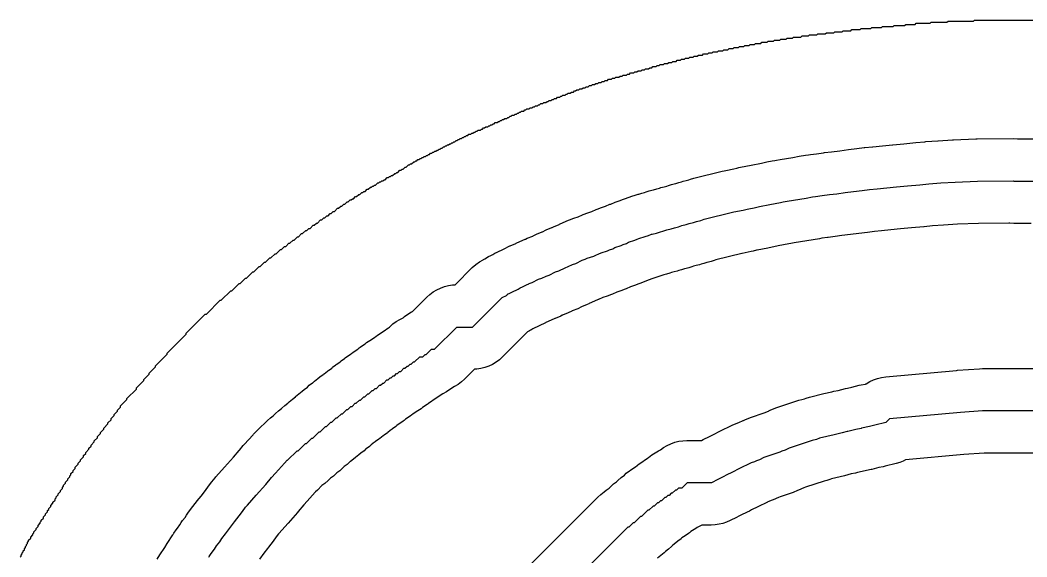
# Model space of a CAD drawing. Header units: millimetres. Extents: x 0 to 1800, y 0 to 406.
# Drawn here: x 1071.4 to 1166.6, y 265.6 to 316.4 of the extents above; entities that cross this region are included whole.
import ezdxf

# ---------------------------------------------------------------- set-up
doc = ezdxf.new("R2010")
doc.units = ezdxf.units.MM
for name, color, linetype in [('CENTERLINE', 1, 'Continuous'), ('GROOVE_8MM', 3, 'Continuous'), ('OUTLINE', 7, 'Continuous')]:
    doc.layers.add(name, color=color, linetype=linetype)

msp = doc.modelspace()

# ---------------------------------------------------------------- linework, layer by layer
at = {"layer": 'CENTERLINE'}
for points in [[(1089.228, 265.615), (1089.261, 265.659), (1089.461, 265.959), (1089.761, 266.359), (1089.961, 266.659), (1090.261, 267.059), (1090.461, 267.359), (1090.809, 267.823), (1091.268, 268.434), (1091.668, 268.934), (1092.109, 269.523), (1092.409, 269.923), (1092.709, 270.323), (1092.714, 270.328), (1092.874, 270.515), (1093.722, 271.458), (1094.612, 272.475), (1095.161, 273.134), (1095.529, 273.563), (1096.374, 274.485), (1096.642, 274.768), (1096.67, 274.768), (1097.57, 275.668), (1097.67, 275.668), (1098.37, 276.368), (1098.47, 276.368), (1098.97, 276.868), (1099.07, 276.868), (1099.67, 277.468), (1099.77, 277.468), (1100.27, 277.968), (1100.37, 277.968), (1100.77, 278.368), (1100.87, 278.368), (1101.27, 278.768), (1101.37, 278.768), (1101.77, 279.168), (1101.87, 279.168), (1102.27, 279.568), (1102.37, 279.568), (1102.67, 279.868), (1102.77, 279.868), (1103.07, 280.168), (1103.17, 280.168), (1103.47, 280.468), (1103.57, 280.468), (1103.87, 280.768), (1103.97, 280.768), (1104.27, 281.068), (1104.37, 281.068), (1104.67, 281.368), (1104.77, 281.368), (1104.97, 281.568), (1105.07, 281.568), (1105.37, 281.868), (1105.47, 281.868), (1105.67, 282.068), (1105.77, 282.068), (1106.07, 282.368), (1106.17, 282.368), (1106.37, 282.568), (1106.47, 282.568), (1106.67, 282.768), (1106.77, 282.768), (1106.97, 282.968), (1107.07, 282.968), (1107.27, 283.168), (1107.37, 283.168), (1107.67, 283.468), (1107.77, 283.468), (1107.97, 283.668), (1108.07, 283.668), (1108.27, 283.868), (1108.37, 283.868), (1108.57, 284.068), (1108.67, 284.068), (1109.17, 284.568), (1109.47, 284.568), (1109.67, 284.768), (1109.77, 284.768), (1110.27, 285.268), (1110.57, 285.268), (1112.67, 287.368), (1114.17, 287.368), (1116.966, 290.165), (1117.366, 290.365), (1117.466, 290.465), (1117.469, 290.466), (1117.669, 290.566), (1117.869, 290.666), (1118.069, 290.766), (1118.269, 290.866), (1118.469, 290.966), (1118.669, 291.066), (1118.869, 291.166), (1119.069, 291.266), (1119.269, 291.366), (1119.469, 291.466), (1119.507, 291.485), (1119.807, 291.585), (1120.407, 291.885), (1120.707, 291.985), (1121.107, 292.185), (1121.407, 292.285), (1122.007, 292.585), (1122.307, 292.685), (1122.907, 292.985), (1123.207, 293.085), (1123.607, 293.285), (1123.907, 293.385), (1124.507, 293.685), (1124.807, 293.785), (1125.007, 293.885), (1125.607, 294.085), (1125.807, 294.185), (1126.107, 294.285), (1126.307, 294.385), (1126.907, 294.585), (1127.107, 294.685), (1127.407, 294.785), (1127.607, 294.885), (1128.207, 295.085), (1128.407, 295.185), (1128.707, 295.285), (1128.907, 295.385), (1129.507, 295.585), (1129.707, 295.685), (1129.887, 295.745), (1130.487, 295.945), (1130.787, 296.045), (1131.087, 296.145), (1131.135, 296.161), (1131.535, 296.261), (1131.835, 296.361), (1132.235, 296.461), (1132.535, 296.561), (1132.935, 296.661), (1133.235, 296.761), (1133.635, 296.861), (1133.935, 296.961), (1134.335, 297.061), (1134.635, 297.161), (1135.035, 297.261), (1135.335, 297.361), (1135.735, 297.461), (1136.035, 297.561), (1138.722, 298.233), (1138.869, 298.262), (1139.722, 298.433), (1140.122, 298.533), (1140.269, 298.562), (1140.769, 298.662), (1141.269, 298.762), (1142.269, 298.962), (1142.769, 299.062), (1143.269, 299.162), (1143.529, 299.214), (1143.888, 299.274), (1144.488, 299.374), (1145.088, 299.474), (1145.688, 299.574), (1146.288, 299.674), (1146.584, 299.723), (1147.209, 299.802), (1147.909, 299.902), (1148.577, 299.985), (1149.377, 300.085), (1150.177, 300.185), (1150.977, 300.285), (1151.675, 300.372), (1152.389, 300.452), (1153.306, 300.543), (1154.238, 300.637), (1155.27, 300.73), (1156.438, 300.837), (1157.293, 300.922), (1158.411, 301.002), (1159.775, 301.087), (1161.878, 301.171), (1165.293, 301.205), (1165.33, 301.168), (1167.73, 301.168)], [(1176.47, 279.442), (1162.36, 279.442), (1160.275, 279.293), (1153.572, 278.683), (1153.227, 278.338), (1153.215, 278.336), (1152.178, 278.077), (1151.678, 277.977), (1150.929, 277.79), (1150.878, 277.777), (1150.378, 277.677), (1149.629, 277.49), (1149.578, 277.477), (1149.078, 277.377), (1148.329, 277.19), (1146.965, 276.849), (1146.665, 276.749), (1146.265, 276.649), (1144.093, 275.925), (1143.693, 275.725), (1143.393, 275.625), (1143.193, 275.525), (1143.013, 275.465), (1141.693, 275.025), (1141.293, 274.825), (1140.993, 274.725), (1140.793, 274.625), (1140.493, 274.525), (1139.331, 273.944), (1138.731, 273.644), (1138.531, 273.544), (1138.331, 273.444), (1137.731, 273.144), (1137.531, 273.044), (1137.331, 272.944), (1136.731, 272.644), (1136.727, 272.642), (1134.43, 272.642), (1133.93, 272.142), (1133.63, 272.142), (1133.43, 271.942), (1133.33, 271.942), (1133.03, 271.642), (1132.93, 271.642), (1132.73, 271.442), (1132.63, 271.442), (1132.43, 271.242), (1132.33, 271.242), (1132.03, 270.942), (1131.93, 270.942), (1131.73, 270.742), (1131.63, 270.742), (1131.33, 270.442), (1131.23, 270.442), (1130.83, 270.042), (1130.73, 270.042), (1130.13, 269.442), (1130.03, 269.442), (1129.43, 268.842), (1129.33, 268.842), (1128.93, 268.442), (1128.83, 268.442), (1121.582, 261.194)]]:
    msp.add_lwpolyline(points, dxfattribs=at)
at = {"layer": 'GROOVE_8MM'}
for points in [[(1084.365, 265.425), (1084.589, 265.811), (1085.065, 266.525), (1085.289, 266.911), (1085.821, 267.71), (1085.826, 267.718), (1085.863, 267.772), (1085.889, 267.811), (1085.889, 267.811), (1085.934, 267.877), (1085.933, 267.878), (1086.133, 268.178), (1086.261, 268.359), (1086.495, 268.67), (1086.633, 268.878), (1086.761, 269.059), (1086.995, 269.37), (1087.133, 269.578), (1087.261, 269.759), (1087.609, 270.223), (1088.068, 270.834), (1088.144, 270.933), (1088.505, 271.384), (1088.909, 271.923), (1089.209, 272.323), (1089.509, 272.723), (1089.514, 272.728), (1089.677, 272.932), (1089.836, 273.118), (1089.9, 273.191), (1090.73, 274.113), (1091.57, 275.072), (1092.088, 275.695), (1092.124, 275.737), (1092.491, 276.166), (1092.58, 276.265), (1093.425, 277.188), (1093.47, 277.236), (1093.739, 277.519), (1093.857, 277.639), (1094.784, 278.539), (1095.073, 278.793), (1095.308, 278.963), (1095.541, 279.197), (1095.832, 279.46), (1096.114, 279.669), (1096.141, 279.697), (1096.432, 279.96), (1096.714, 280.169), (1096.841, 280.297), (1097.132, 280.56), (1097.414, 280.769), (1097.441, 280.797), (1097.732, 281.06), (1098.048, 281.294), (1098.052, 281.297), (1098.232, 281.46), (1098.548, 281.694), (1098.552, 281.697), (1098.732, 281.86), (1099.048, 282.094), (1099.052, 282.097), (1099.232, 282.26), (1099.548, 282.494), (1099.552, 282.497), (1099.732, 282.66), (1100.048, 282.894), (1100.082, 282.915), (1100.132, 282.96), (1100.448, 283.194), (1100.482, 283.215), (1100.532, 283.26), (1100.848, 283.494), (1100.882, 283.515), (1100.932, 283.56), (1101.248, 283.794), (1101.282, 283.815), (1101.332, 283.86), (1101.648, 284.094), (1101.682, 284.115), (1101.732, 284.16), (1102.048, 284.394), (1102.082, 284.415), (1102.132, 284.46), (1102.448, 284.694), (1102.606, 284.789), (1102.748, 284.894), (1102.782, 284.915), (1102.832, 284.96), (1103.148, 285.194), (1103.306, 285.289), (1103.448, 285.394), (1103.482, 285.415), (1103.532, 285.46), (1103.848, 285.694), (1104.006, 285.789), (1104.148, 285.894), (1104.306, 285.989), (1104.448, 286.094), (1104.606, 286.189), (1104.748, 286.294), (1104.906, 286.389), (1105.048, 286.494), (1105.082, 286.515), (1105.132, 286.56), (1105.448, 286.794), (1105.606, 286.889), (1105.748, 286.994), (1105.906, 287.089), (1106.048, 287.194), (1106.206, 287.289), (1106.314, 287.369), (1106.341, 287.397), (1106.632, 287.66), (1106.948, 287.894), (1107.284, 288.096), (1107.611, 288.251), (1107.732, 288.36), (1108.048, 288.594), (1108.384, 288.796), (1108.491, 288.847), (1109.841, 290.197), (1110.132, 290.46), (1110.448, 290.694), (1110.784, 290.896), (1111.139, 291.064), (1111.509, 291.196), (1111.889, 291.291), (1112.278, 291.349), (1112.505, 291.36), (1114.138, 292.993), (1114.457, 293.28), (1114.805, 293.53), (1115.178, 293.742), (1115.195, 293.751), (1115.305, 293.83), (1115.678, 294.042), (1115.88, 294.144), (1116.08, 294.244), (1116.28, 294.344), (1116.48, 294.444), (1116.68, 294.544), (1116.88, 294.644), (1117.08, 294.744), (1117.28, 294.844), (1117.48, 294.944), (1117.68, 295.044), (1117.718, 295.063), (1118.242, 295.28), (1118.273, 295.29), (1118.618, 295.463), (1119.142, 295.68), (1119.173, 295.69), (1119.318, 295.763), (1119.842, 295.98), (1119.873, 295.99), (1120.218, 296.163), (1120.742, 296.38), (1120.773, 296.39), (1121.118, 296.563), (1121.642, 296.78), (1121.673, 296.79), (1121.818, 296.863), (1122.342, 297.08), (1122.373, 297.09), (1122.718, 297.263), (1123.242, 297.48), (1123.33, 297.509), (1123.742, 297.68), (1124.13, 297.809), (1124.542, 297.98), (1124.63, 298.009), (1125.042, 298.18), (1125.43, 298.309), (1125.842, 298.48), (1125.93, 298.509), (1126.342, 298.68), (1126.73, 298.809), (1127.142, 298.98), (1127.23, 299.009), (1127.642, 299.18), (1128.03, 299.309), (1128.442, 299.48), (1128.622, 299.54), (1129.222, 299.74), (1129.522, 299.84), (1129.822, 299.94), (1129.87, 299.956), (1130.165, 300.042), (1130.416, 300.104), (1130.57, 300.156), (1130.865, 300.242), (1131.116, 300.304), (1131.27, 300.356), (1131.565, 300.442), (1131.816, 300.504), (1131.97, 300.556), (1132.265, 300.642), (1132.516, 300.704), (1132.67, 300.756), (1132.965, 300.842), (1133.216, 300.904), (1133.37, 300.956), (1133.665, 301.042), (1133.916, 301.104), (1134.07, 301.156), (1134.365, 301.242), (1134.616, 301.304), (1134.77, 301.356), (1135.065, 301.442), (1137.752, 302.113), (1137.937, 302.155), (1138.084, 302.184), (1138.844, 302.336), (1139.152, 302.413), (1139.337, 302.455), (1139.484, 302.484), (1139.984, 302.584), (1140.484, 302.684), (1141.484, 302.884), (1141.984, 302.984), (1142.484, 303.084), (1142.745, 303.137), (1142.872, 303.16), (1143.231, 303.22), (1143.831, 303.32), (1144.431, 303.42), (1145.031, 303.52), (1145.631, 303.62), (1145.926, 303.669), (1146.088, 303.693), (1146.678, 303.766), (1147.344, 303.861), (1147.413, 303.871), (1148.081, 303.954), (1148.881, 304.054), (1149.681, 304.154), (1150.481, 304.254), (1151.178, 304.341), (1151.233, 304.348), (1151.947, 304.427), (1151.991, 304.432), (1152.908, 304.523), (1153.84, 304.617), (1153.876, 304.62), (1154.908, 304.714), (1156.058, 304.818), (1156.895, 304.902), (1157.008, 304.912), (1158.126, 304.992), (1158.162, 304.994), (1159.525, 305.079), (1159.615, 305.084), (1161.718, 305.168), (1161.838, 305.171), (1165.253, 305.205), (1165.65, 305.189), (1165.802, 305.168), (1167.73, 305.168)], [(1166.957, 297.168), (1165.33, 297.168), (1164.938, 297.187), (1164.849, 297.201), (1161.978, 297.172), (1159.979, 297.092), (1158.679, 297.011), (1157.634, 296.936), (1156.836, 296.856), (1156.8, 296.853), (1155.633, 296.747), (1154.618, 296.655), (1153.704, 296.563), (1152.809, 296.474), (1152.144, 296.4), (1151.474, 296.316), (1150.674, 296.216), (1149.874, 296.116), (1149.074, 296.016), (1148.44, 295.937), (1147.775, 295.842), (1147.705, 295.832), (1147.161, 295.764), (1146.946, 295.729), (1146.346, 295.629), (1145.746, 295.529), (1145.146, 295.429), (1144.546, 295.329), (1144.25, 295.279), (1144.053, 295.24), (1143.553, 295.14), (1143.053, 295.04), (1142.053, 294.84), (1141.553, 294.74), (1141.053, 294.64), (1141, 294.629), (1140.692, 294.552), (1140.506, 294.51), (1139.653, 294.34), (1139.6, 294.329), (1137.154, 293.718), (1137, 293.666), (1136.705, 293.581), (1136.454, 293.518), (1136.3, 293.466), (1136.005, 293.381), (1135.754, 293.318), (1135.6, 293.266), (1135.305, 293.181), (1135.054, 293.118), (1134.9, 293.066), (1134.605, 292.981), (1134.354, 292.918), (1134.2, 292.866), (1133.905, 292.781), (1133.654, 292.718), (1133.5, 292.666), (1133.205, 292.581), (1132.954, 292.518), (1132.8, 292.466), (1132.505, 292.381), (1132.254, 292.318), (1132.052, 292.25), (1131.752, 292.15), (1131.184, 291.961), (1130.772, 291.79), (1130.384, 291.661), (1129.972, 291.49), (1129.884, 291.461), (1129.472, 291.29), (1129.084, 291.161), (1128.672, 290.99), (1128.584, 290.961), (1128.172, 290.79), (1127.784, 290.661), (1127.372, 290.49), (1127.284, 290.461), (1126.872, 290.29), (1126.484, 290.161), (1126.072, 289.99), (1126.042, 289.98), (1125.696, 289.807), (1125.172, 289.59), (1125.142, 289.58), (1124.996, 289.507), (1124.472, 289.29), (1124.442, 289.28), (1124.096, 289.107), (1123.572, 288.89), (1123.542, 288.88), (1123.196, 288.707), (1122.672, 288.49), (1122.642, 288.48), (1122.496, 288.407), (1121.972, 288.19), (1121.942, 288.18), (1121.596, 288.007), (1121.072, 287.79), (1121.042, 287.78), (1120.858, 287.689), (1120.658, 287.589), (1120.458, 287.489), (1120.258, 287.389), (1120.058, 287.289), (1119.858, 287.189), (1119.658, 287.089), (1119.638, 287.078), (1119.528, 286.999), (1119.365, 286.906), (1116.998, 284.54), (1116.707, 284.276), (1116.392, 284.042), (1116.055, 283.841), (1115.701, 283.673), (1115.331, 283.54), (1114.95, 283.445), (1114.562, 283.387), (1114.335, 283.376), (1113.398, 282.44), (1113.107, 282.176), (1112.792, 281.942), (1112.455, 281.741), (1112.286, 281.661), (1111.992, 281.442), (1111.834, 281.348), (1111.692, 281.242), (1111.355, 281.041), (1111.186, 280.961), (1110.892, 280.742), (1110.734, 280.648), (1110.592, 280.542), (1110.434, 280.448), (1110.292, 280.342), (1110.134, 280.248), (1109.992, 280.142), (1109.958, 280.122), (1109.907, 280.076), (1109.592, 279.842), (1109.434, 279.748), (1109.292, 279.642), (1109.134, 279.548), (1108.992, 279.442), (1108.834, 279.348), (1108.692, 279.242), (1108.534, 279.148), (1108.392, 279.042), (1108.358, 279.022), (1108.307, 278.976), (1107.992, 278.742), (1107.834, 278.648), (1107.692, 278.542), (1107.658, 278.522), (1107.607, 278.476), (1107.292, 278.242), (1107.134, 278.148), (1106.992, 278.042), (1106.958, 278.022), (1106.907, 277.976), (1106.592, 277.742), (1106.558, 277.722), (1106.507, 277.676), (1106.192, 277.442), (1106.158, 277.422), (1106.107, 277.376), (1105.792, 277.142), (1105.758, 277.122), (1105.707, 277.076), (1105.392, 276.842), (1105.358, 276.822), (1105.307, 276.776), (1104.992, 276.542), (1104.958, 276.522), (1104.907, 276.476), (1104.592, 276.242), (1104.588, 276.24), (1104.407, 276.076), (1104.092, 275.842), (1104.088, 275.84), (1103.907, 275.676), (1103.592, 275.442), (1103.588, 275.44), (1103.407, 275.276), (1103.092, 275.042), (1103.088, 275.04), (1102.907, 274.876), (1102.626, 274.667), (1102.598, 274.64), (1102.307, 274.376), (1102.026, 274.167), (1101.898, 274.04), (1101.607, 273.776), (1101.326, 273.567), (1101.298, 273.54), (1101.007, 273.276), (1100.726, 273.067), (1100.498, 272.84), (1100.207, 272.576), (1099.926, 272.367), (1099.498, 271.94), (1099.318, 271.777), (1099.3, 271.758), (1098.522, 270.909), (1098.216, 270.552), (1097.685, 269.914), (1097.622, 269.841), (1096.732, 268.824), (1096.695, 268.782), (1095.881, 267.878), (1095.833, 267.822), (1095.609, 267.523), (1095.309, 267.123), (1094.868, 266.534), (1094.791, 266.435), (1094.43, 265.984), (1094.009, 265.423)], [(1118.754, 264.022), (1126.002, 271.27), (1126.293, 271.534), (1126.608, 271.768), (1126.612, 271.77), (1126.793, 271.934), (1127.074, 272.143), (1127.202, 272.27), (1127.493, 272.534), (1127.774, 272.743), (1127.902, 272.87), (1128.193, 273.134), (1128.508, 273.368), (1128.512, 273.37), (1128.693, 273.534), (1129.008, 273.768), (1129.042, 273.788), (1129.093, 273.834), (1129.408, 274.068), (1129.566, 274.162), (1129.708, 274.268), (1129.742, 274.288), (1129.793, 274.334), (1130.108, 274.568), (1130.266, 274.662), (1130.408, 274.768), (1130.566, 274.862), (1130.708, 274.968), (1130.742, 274.988), (1130.793, 275.034), (1131.108, 275.268), (1131.266, 275.362), (1131.408, 275.468), (1131.745, 275.669), (1131.914, 275.749), (1132.207, 275.967), (1132.543, 276.169), (1132.898, 276.337), (1133.267, 276.469), (1133.647, 276.564), (1134.035, 276.622), (1134.427, 276.642), (1135.785, 276.643), (1135.942, 276.721), (1136.542, 277.021), (1136.742, 277.121), (1136.942, 277.221), (1137.542, 277.521), (1138.704, 278.102), (1139.228, 278.319), (1139.316, 278.349), (1139.728, 278.519), (1139.758, 278.53), (1139.904, 278.602), (1140.428, 278.819), (1141.716, 279.249), (1142.128, 279.419), (1142.158, 279.43), (1142.304, 279.502), (1142.828, 279.719), (1145, 280.443), (1145.295, 280.529), (1145.546, 280.592), (1145.7, 280.643), (1145.995, 280.729), (1147.359, 281.07), (1148.108, 281.258), (1148.294, 281.299), (1148.7, 281.381), (1149.408, 281.558), (1149.594, 281.599), (1150, 281.681), (1150.708, 281.858), (1150.894, 281.899), (1151.3, 281.981), (1151.317, 281.985), (1151.357, 282.014), (1151.698, 282.217), (1152.057, 282.385), (1152.431, 282.517), (1152.817, 282.611), (1153.21, 282.667), (1159.913, 283.276), (1159.99, 283.283), (1162.075, 283.431), (1162.36, 283.442), (1176.47, 283.442)], [(1175.697, 275.442), (1162.503, 275.442), (1160.599, 275.306), (1155.095, 274.805), (1154.874, 274.693), (1154.539, 274.56), (1154.194, 274.457), (1153.145, 274.196), (1152.963, 274.155), (1152.556, 274.073), (1151.899, 273.909), (1151.848, 273.896), (1151.663, 273.855), (1151.256, 273.773), (1150.548, 273.596), (1150.363, 273.555), (1149.956, 273.473), (1149.299, 273.309), (1148.084, 273.005), (1147.93, 272.954), (1147.635, 272.868), (1147.384, 272.805), (1145.627, 272.22), (1145.482, 272.147), (1144.958, 271.93), (1144.87, 271.901), (1144.458, 271.73), (1144.278, 271.67), (1143.227, 271.32), (1143.082, 271.247), (1142.558, 271.03), (1142.47, 271.001), (1142.058, 270.83), (1142.027, 270.82), (1141.12, 270.366), (1140.52, 270.066), (1140.32, 269.966), (1140.12, 269.866), (1139.52, 269.566), (1139.32, 269.466), (1139.12, 269.366), (1138.52, 269.066), (1138.516, 269.064), (1138.177, 268.914), (1137.825, 268.795), (1137.464, 268.71), (1137.097, 268.659), (1136.727, 268.642), (1135.862, 268.642), (1135.816, 268.614), (1135.461, 268.446), (1135.398, 268.424), (1135.252, 268.316), (1135.094, 268.221), (1134.952, 268.116), (1134.794, 268.021), (1134.652, 267.916), (1134.618, 267.895), (1134.568, 267.85), (1134.252, 267.616), (1134.094, 267.521), (1133.952, 267.416), (1133.918, 267.395), (1133.868, 267.35), (1133.552, 267.116), (1133.548, 267.113), (1133.368, 266.95), (1133.086, 266.741), (1132.959, 266.613), (1132.668, 266.35), (1132.386, 266.141), (1132.259, 266.013), (1131.968, 265.75), (1131.652, 265.516)]]:
    msp.add_lwpolyline(points, dxfattribs=at)
at = {"layer": 'OUTLINE'}
msp.add_lwpolyline([(1071.4, 265.605), (1071.5, 265.705), (1071.5, 265.805), (1071.6, 265.905), (1071.6, 266.005), (1071.7, 266.105), (1071.7, 266.205), (1071.8, 266.305), (1071.8, 266.405), (1071.9, 266.505), (1071.9, 266.605), (1072, 266.705), (1072, 266.805), (1072.1, 266.905), (1072.1, 267.005), (1072.2, 267.105), (1072.2, 267.205), (1072.4, 267.405), (1072.4, 267.505), (1072.6, 267.705), (1072.6, 267.805), (1072.7, 267.905), (1072.7, 268.005), (1072.9, 268.205), (1072.9, 268.305), (1073.1, 268.505), (1073.1, 268.605), (1073.3, 268.805), (1073.3, 268.905), (1073.4, 269.005), (1073.4, 269.105), (1073.6, 269.305), (1073.6, 269.405), (1073.8, 269.605), (1073.8, 269.705), (1074, 269.905), (1074, 270.005), (1074.1, 270.105), (1074.1, 270.205), (1074.3, 270.405), (1074.3, 270.505), (1074.5, 270.705), (1074.5, 270.805), (1074.7, 271.005), (1074.7, 271.105), (1074.8, 271.205), (1074.8, 271.305), (1075, 271.505), (1075, 271.605), (1075.2, 271.805), (1075.2, 271.905), (1075.4, 272.105), (1075.4, 272.205), (1075.5, 272.305), (1075.5, 272.405), (1075.7, 272.605), (1075.7, 272.705), (1075.9, 272.905), (1075.9, 273.005), (1076.1, 273.205), (1076.1, 273.305), (1076.2, 273.405), (1076.2, 273.505), (1076.4, 273.705), (1076.4, 273.805), (1076.6, 274.005), (1076.6, 274.105), (1076.9, 274.405), (1076.9, 274.505), (1077.1, 274.705), (1077.1, 274.805), (1077.4, 275.105), (1077.4, 275.205), (1077.6, 275.405), (1077.6, 275.505), (1077.9, 275.805), (1077.9, 275.905), (1078.1, 276.105), (1078.1, 276.205), (1078.4, 276.505), (1078.4, 276.605), (1078.7, 276.905), (1078.7, 277.005), (1079, 277.305), (1079, 277.405), (1079.3, 277.705), (1079.3, 277.805), (1079.7, 278.205), (1079.7, 278.305), (1080, 278.605), (1080, 278.705), (1080.3, 279.005), (1080.3, 279.105), (1080.6, 279.405), (1080.6, 279.505), (1080.9, 279.805), (1080.9, 279.905), (1081.5, 280.505), (1081.5, 280.605), (1082.4, 281.505), (1082.4, 281.605), (1083.1, 282.305), (1083.1, 282.405), (1083.6, 282.905), (1083.6, 283.005), (1084.2, 283.605), (1084.2, 283.705), (1085.3, 284.805), (1085.3, 284.905), (1087.1, 286.705), (1087.1, 286.805), (1088.9, 288.605), (1089, 288.605), (1090.3, 289.905), (1090.4, 289.905), (1091.3, 290.805), (1091.4, 290.805), (1092.1, 291.505), (1092.2, 291.505), (1092.7, 292.005), (1092.8, 292.005), (1093.4, 292.605), (1093.5, 292.605), (1094, 293.105), (1094.1, 293.105), (1094.5, 293.505), (1094.6, 293.505), (1095, 293.905), (1095.1, 293.905), (1095.5, 294.305), (1095.6, 294.305), (1096, 294.705), (1096.1, 294.705), (1096.4, 295.005), (1096.5, 295.005), (1096.8, 295.305), (1096.9, 295.305), (1097.2, 295.605), (1097.3, 295.605), (1097.6, 295.905), (1097.7, 295.905), (1098, 296.205), (1098.1, 296.205), (1098.4, 296.505), (1098.5, 296.505), (1098.7, 296.705), (1098.8, 296.705), (1099.1, 297.005), (1099.2, 297.005), (1099.4, 297.205), (1099.5, 297.205), (1099.8, 297.505), (1099.9, 297.505), (1100.1, 297.705), (1100.2, 297.705), (1100.4, 297.905), (1100.5, 297.905), (1100.7, 298.105), (1100.8, 298.105), (1101, 298.305), (1101.1, 298.305), (1101.4, 298.605), (1101.5, 298.605), (1101.7, 298.805), (1101.8, 298.805), (1102, 299.005), (1102.1, 299.005), (1102.3, 299.205), (1102.4, 299.205), (1102.6, 299.405), (1102.7, 299.405), (1102.8, 299.505), (1102.9, 299.505), (1103.1, 299.705), (1103.2, 299.705), (1103.4, 299.905), (1103.5, 299.905), (1103.7, 300.105), (1103.8, 300.105), (1103.9, 300.205), (1104, 300.205), (1104.2, 300.405), (1104.3, 300.405), (1104.5, 300.605), (1104.6, 300.605), (1104.7, 300.705), (1104.8, 300.705), (1104.9, 300.805), (1105, 300.805), (1105.2, 301.005), (1105.3, 301.005), (1105.4, 301.105), (1105.5, 301.105), (1105.6, 301.205), (1105.7, 301.205), (1105.8, 301.305), (1105.9, 301.305), (1106.1, 301.505), (1106.2, 301.505), (1106.3, 301.605), (1106.4, 301.605), (1106.5, 301.705), (1106.6, 301.705), (1106.8, 301.905), (1106.9, 301.905), (1107, 302.005), (1107.1, 302.005), (1107.3, 302.205), (1107.4, 302.205), (1107.5, 302.305), (1107.6, 302.305), (1107.8, 302.505), (1107.9, 302.505), (1108.1, 302.705), (1108.2, 302.705), (1108.3, 302.805), (1108.4, 302.805), (1108.6, 303.005), (1108.7, 303.005), (1108.8, 303.105), (1108.9, 303.105), (1109, 303.205), (1109.1, 303.205), (1109.2, 303.305), (1109.3, 303.305), (1109.4, 303.405), (1109.5, 303.405), (1109.6, 303.505), (1109.7, 303.505), (1109.8, 303.605), (1109.9, 303.605), (1110, 303.705), (1110.1, 303.705), (1110.2, 303.805), (1110.3, 303.805), (1110.4, 303.905), (1110.5, 303.905), (1110.6, 304.005), (1110.7, 304.005), (1110.8, 304.105), (1110.9, 304.105), (1111, 304.205), (1111.1, 304.205), (1111.2, 304.305), (1111.3, 304.305), (1111.4, 304.405), (1111.5, 304.405), (1111.6, 304.505), (1111.7, 304.505), (1111.8, 304.605), (1111.9, 304.605), (1112, 304.705), (1112.1, 304.705), (1112.2, 304.805), (1112.3, 304.805), (1112.4, 304.905), (1112.5, 304.905), (1112.6, 305.005), (1112.7, 305.005), (1112.8, 305.105), (1112.9, 305.105), (1113, 305.205), (1113.1, 305.205), (1113.2, 305.305), (1113.3, 305.305), (1113.4, 305.405), (1113.5, 305.405), (1113.6, 305.505), (1113.7, 305.505), (1113.8, 305.605), (1114, 305.605), (1114.1, 305.705), (1114.2, 305.705), (1114.3, 305.805), (1114.4, 305.805), (1114.5, 305.905), (1114.6, 305.905), (1114.7, 306.005), (1114.9, 306.005), (1115, 306.105), (1115.1, 306.105), (1115.2, 306.205), (1115.3, 306.205), (1115.4, 306.305), (1115.6, 306.305), (1115.7, 306.405), (1115.8, 306.405), (1115.9, 306.505), (1116, 306.505), (1116.1, 306.605), (1116.2, 306.605), (1116.3, 306.705), (1116.5, 306.705), (1116.6, 306.805), (1116.7, 306.805), (1116.8, 306.905), (1116.9, 306.905), (1117, 307.005), (1117.1, 307.005), (1117.2, 307.105), (1117.4, 307.105), (1117.5, 307.205), (1117.6, 307.205), (1117.7, 307.305), (1117.8, 307.305), (1117.9, 307.405), (1118.1, 307.405), (1118.2, 307.505), (1118.3, 307.505), (1118.4, 307.605), (1118.5, 307.605), (1118.6, 307.705), (1118.7, 307.705), (1118.8, 307.805), (1119, 307.805), (1119.1, 307.905), (1119.2, 307.905), (1119.3, 308.005), (1119.5, 308.005), (1119.6, 308.105), (1119.8, 308.105), (1119.9, 308.205), (1120, 308.205), (1120.1, 308.305), (1120.3, 308.305), (1120.4, 308.405), (1120.5, 308.405), (1120.6, 308.505), (1120.8, 308.505), (1120.9, 308.605), (1121.1, 308.605), (1121.2, 308.705), (1121.3, 308.705), (1121.4, 308.805), (1121.6, 308.805), (1121.7, 308.905), (1121.8, 308.905), (1121.9, 309.005), (1122.1, 309.005), (1122.2, 309.105), (1122.4, 309.105), (1122.5, 309.205), (1122.6, 309.205), (1122.7, 309.305), (1122.9, 309.305), (1123, 309.405), (1123.1, 309.405), (1123.2, 309.505), (1123.4, 309.505), (1123.5, 309.605), (1123.7, 309.605), (1123.8, 309.705), (1123.9, 309.705), (1124, 309.805), (1124.2, 309.805), (1124.3, 309.905), (1124.5, 309.905), (1124.6, 310.005), (1124.8, 310.005), (1124.9, 310.105), (1125.1, 310.105), (1125.2, 310.205), (1125.4, 310.205), (1125.5, 310.305), (1125.7, 310.305), (1125.8, 310.405), (1126, 310.405), (1126.1, 310.505), (1126.3, 310.505), (1126.4, 310.605), (1126.6, 310.605), (1126.7, 310.705), (1126.9, 310.705), (1127, 310.805), (1127.3, 310.805), (1127.4, 310.905), (1127.6, 310.905), (1127.7, 311.005), (1128, 311.005), (1128.1, 311.105), (1128.3, 311.105), (1128.4, 311.205), (1128.7, 311.205), (1128.8, 311.305), (1129, 311.305), (1129.1, 311.405), (1129.4, 311.405), (1129.5, 311.505), (1129.7, 311.505), (1129.8, 311.605), (1130.1, 311.605), (1130.2, 311.705), (1130.4, 311.705), (1130.5, 311.805), (1130.8, 311.805), (1130.9, 311.905), (1131.1, 311.905), (1131.2, 312.005), (1131.5, 312.005), (1131.6, 312.105), (1131.8, 312.105), (1131.9, 312.205), (1132.2, 312.205), (1132.3, 312.305), (1132.6, 312.305), (1132.7, 312.405), (1133, 312.405), (1133.1, 312.505), (1133.4, 312.505), (1133.5, 312.605), (1133.8, 312.605), (1133.9, 312.705), (1134.2, 312.705), (1134.3, 312.805), (1134.6, 312.805), (1134.7, 312.905), (1135, 312.905), (1135.1, 313.005), (1135.4, 313.005), (1135.5, 313.105), (1135.9, 313.105), (1136, 313.205), (1136.4, 313.205), (1136.5, 313.305), (1136.8, 313.305), (1136.9, 313.405), (1137.3, 313.405), (1137.4, 313.505), (1137.8, 313.505), (1137.9, 313.605), (1138.3, 313.605), (1138.4, 313.705), (1138.8, 313.705), (1138.9, 313.805), (1139.3, 313.805), (1139.4, 313.905), (1139.8, 313.905), (1139.9, 314.005), (1140.3, 314.005), (1140.4, 314.105), (1140.8, 314.105), (1140.9, 314.205), (1141.4, 314.205), (1141.5, 314.305), (1142, 314.305), (1142.1, 314.405), (1142.6, 314.405), (1142.7, 314.505), (1143.2, 314.505), (1143.3, 314.605), (1143.8, 314.605), (1143.9, 314.705), (1144.4, 314.705), (1144.5, 314.805), (1145.2, 314.805), (1145.3, 314.905), (1145.9, 314.905), (1146, 315.005), (1146.7, 315.005), (1146.8, 315.105), (1147.5, 315.105), (1147.6, 315.205), (1148.3, 315.205), (1148.4, 315.305), (1149.1, 315.305), (1149.2, 315.405), (1149.9, 315.405), (1150, 315.505), (1150.8, 315.505), (1150.9, 315.605), (1151.8, 315.605), (1151.9, 315.705), (1152.8, 315.705), (1152.9, 315.805), (1153.9, 315.805), (1154, 315.905), (1155, 315.905), (1155.1, 316.005), (1156, 316.005), (1156.1, 316.105), (1157.4, 316.105), (1157.5, 316.205), (1159, 316.205), (1159.1, 316.305), (1161.5, 316.305), (1161.6, 316.405), (1171.5, 316.405)], dxfattribs=at)

doc.saveas('drawing.dxf')
